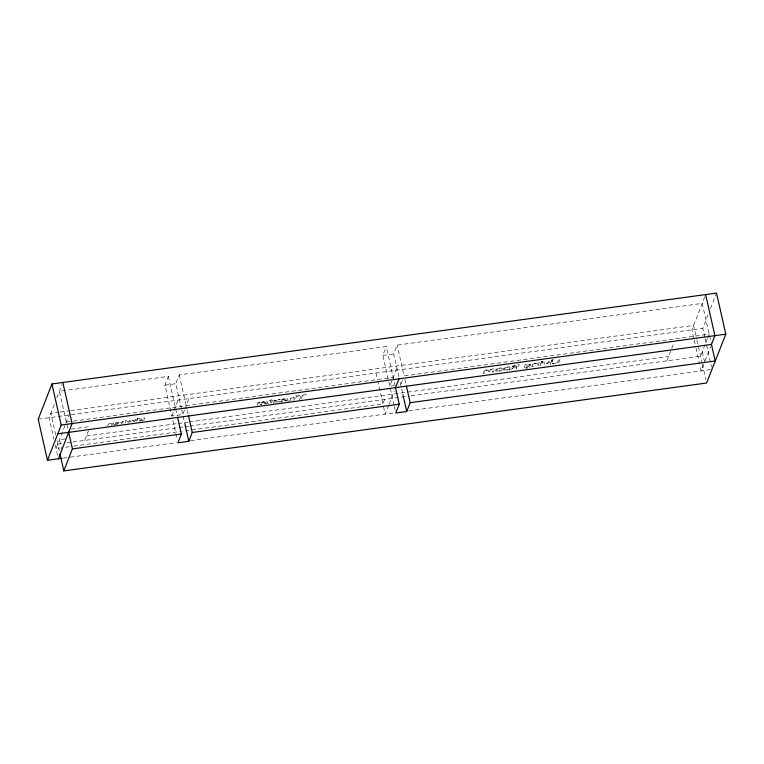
<?xml version="1.0" encoding="UTF-8"?>
<svg xmlns="http://www.w3.org/2000/svg" width="764" height="764" viewBox="0 0 764 764"><rect width="100%" height="100%" fill="white"/><g stroke="black" fill="none" stroke-linecap="round" stroke-linejoin="round"><path stroke-width="0.57" stroke-dasharray="3.82 2.86" d="M54.244 404.5L49.097 417.717L53.986 439.396M56.822 397.901L61.97 384.684M69.782 413.286L56.049 448.516L59.592 448.029M84.689 440.427L89.283 428.642M107.543 426.169L108.307 424.297L109.682 423.466L113.464 422.95L112.805 424.65M111.42 425.634L112.155 423.743L111.429 423.628A1.862 0.668 -12.7 0 0 110.293 423.714L109.166 424.574M113.721 425.176L114.695 424.784M121.075 424.316L122.765 422.014A1.862 0.668 -12.7 0 1 123.902 421.929L124.627 422.034L123.892 423.934M125.296 422.903L126.327 420.257L125.267 420.401L124.771 421.68L122.154 421.757L120.655 422.817M135.982 421.48L136.651 419.789L137.701 419.637L137.042 421.336M142.305 421.413L142.429 419.904L139.678 421.403M143.747 420.42L144.73 417.879L143.622 418.032L143.011 419.589L138.838 418.682L141.712 419.722L139.077 421.145M184.477 410.106L182.758 414.508L171.862 415.998L164.909 385.199L168.347 376.394L66.43 390.328M181.469 408.807L175.806 383.709L179.244 374.904L386.25 346.598L395.513 387.663M171.862 415.998L173.581 411.595M174.011 410.497L178.738 398.378M184.907 409.007L189.634 396.888M257.42 405.397L258.318 403.096C254.966 403.488 255.453 401.998 258.49 402.638L260.027 401.979L258.767 405.207M267.495 403.994L268.183 403.497M273.292 403.22L274.916 400.24L280.245 399.276C270.084 402.829 275.823 398.655 280.025 401.415A2.827 1.012 -12.7 0 1 279.376 402.065M274.629 403.039L276.281 402.867M293.662 400.441L294.608 398.025L293.672 397.882A2.378 0.85 -12.7 0 0 292.22 397.996L290.998 398.665L290.062 400.928L288.716 401.119L290.196 398.225L294.789 397.567L295.42 395.933L296.766 395.742L295.009 400.25M299.564 399.629L301.045 395.828L297.463 396.315L297.664 395.809L306.24 394.635L302.468 395.637L300.978 399.438M394.071 405.283L382.812 355.403L386.25 346.598M398.856 376.728L393.708 353.913L397.137 345.108L702.202 303.394L711.217 343.313M384.617 399.419L382.898 403.822L182.3 431.249M396.631 368.582L389.764 386.202L394.119 385.61M388.647 405.283L385.218 414.088L377.75 381.007M389.077 404.175L394.234 390.967M402.38 380.31L400.661 384.712L398.483 385.008M666.896 360.818L673.772 343.198M704.771 296.785L691.897 329.819L693.96 338.939M704.847 337.449L702.794 328.329L708.801 312.915M710.52 308.503L716.097 294.197M707.435 338.595L700.569 356.215L410.602 395.867M707.865 337.497L709.154 334.193L404.099 375.907L397.137 345.108M703.739 364.275L701.171 370.884L699.881 365.182M705.029 360.971L710.615 346.655M133.232 422.014L133.834 420.506L132.029 420.42L135.314 419.274L135.027 420.009L135.6 420.267L134.894 420.362L134.072 422.158M129.975 422.1C130.749 419.837 126.261 422.444 126.843 421.25C127.932 420.907 131.8 419.875 131.007 422.062M271.363 403L272.395 400.708L273.311 400.584L273.483 400.135L272.576 400.26L272.939 399.333L271.592 399.515L271.23 400.441L268.747 400.785L268.575 401.234L271.048 400.899L270.017 403.086M118.076 423.934C106.74 426.761 120.922 418.911 119.031 423.934M278.096 402.045L278.449 401.234L275.288 401.348L274.944 402.246L275.804 402.389M266.13 403.86C269.959 402.065 265.461 400.097 263.284 401.53C255.09 405.321 271.258 401.195 264.315 404.003M286.462 401.081C290.291 399.286 285.793 397.318 283.616 398.751C275.517 402.532 291.017 398.464 285.144 401.062M129.03 422.798L127.903 423.084M529.146 367.599L529.633 367.484M65.255 390.49L59.401 391.292L68.416 431.211M164.909 385.199L175.806 383.709M382.812 355.403L393.708 353.913M59.086 412.178L50.816 413.314L55.705 434.983M60.261 412.016L69.715 410.726M70.899 410.564L693.616 325.416L696.701 339.101M38.2 419.207L702.794 328.329M66.353 422.091L72.208 421.289M73.382 421.126L393.202 377.397M71.224 429.12L90.104 426.532M65.16 438.928L59.487 439.711L61.54 448.831M86.408 436.024L177.343 423.59M178.518 423.428L183.245 422.788M184.43 422.626L187.973 422.139M189.147 421.976L406.448 392.266M407.623 392.104L668.615 356.416M57.768 444.113L63.441 443.34M66.984 442.853L71.701 442.203M72.886 442.041L183.876 426.866M185.06 426.704L188.603 426.226M189.778 426.064L409.418 396.029M65.484 447.226L72.57 446.262M73.745 446.1L181.125 431.412M63.087 458.142L68.989 457.33M70.164 457.168L176.36 442.652M190.522 440.713L394.644 412.799M408.797 410.86L712.058 369.394M527.17 368.019C522.719 367.513 529.051 367.322 530.388 366.262C533.157 363.034 526.74 364.266 525.279 364.629L524.133 368.076L527.084 368.477M282.527 402.007L280.694 402.026L280.923 401.434L282.67 401.53M261.498 404.824L260.352 404.805L261.603 404.309M705.105 338.595L711.551 367.112M702.288 351.812L704.599 362.079M696.959 340.238L702.116 363.053M702.374 364.199L705.869 379.698M694.218 340.085L695.756 346.932M696.014 348.069L699.623 364.036M404.863 379.326L406.41 386.173M400.145 382.43L401.415 388.064M401.673 389.182L402.676 393.651M394.319 406.391L395.313 410.793M375.945 373.023L377.492 379.87M179.244 374.904L186.97 409.122M187.228 410.268L188.517 415.969M181.727 409.943L184.525 422.33M168.347 376.394L177.363 416.313M172.874 420.467L177.162 439.443M56.994 440.694L59.563 452.097M55.275 445.097L58.112 457.646M513.733 366.328L514.382 366.968L517.056 366.71L517.667 365.125L513.733 366.328M512.31 366.481L513.981 367.417L509.578 369.747L516.875 367.169L516.225 368.84L517.6 368.649L519.234 364.457L514.439 365.211L512.31 366.481M529.891 364.982L528.803 366.453L525.689 366.739L526.367 365.011L529.891 364.982M496.695 370.024C496.667 372.211 501.938 370.464 500.735 368.611A1.834 0.659 -12.7 0 0 499.751 368.477L498.796 368.611A1.814 0.649 -12.7 0 0 497.603 369.041L496.695 370.024M504.431 368.964C504.402 371.151 509.674 369.413 508.48 367.551A1.834 0.659 -12.7 0 0 507.487 367.427L506.532 367.551A1.814 0.649 -12.7 0 0 505.338 367.981L504.431 368.964M502.378 368.888C501.986 372.316 492.026 372.307 496.772 368.85A3.171 1.136 -12.7 0 1 498.701 368.2L500.191 368A3.209 1.146 -12.7 0 1 501.805 368.162L502.378 368.888M510.113 367.837C509.722 371.256 499.761 371.247 504.507 367.79A3.171 1.136 -12.7 0 1 506.436 367.14L507.926 366.94A3.209 1.146 -12.7 0 1 509.55 367.102L510.113 367.837M136.909 418.93L138.112 418.767L136.909 418.93M484.07 371.275L483.259 373.348L484.567 373.166C483.727 369.833 491.109 368.869 487.671 372.736L488.979 372.565L489.886 370.339L491.347 369.661L493 369.795L492.083 372.135L493.391 371.953L494.614 368.821L486.315 369.881L484.07 371.275M532.67 364.657L531.868 366.701L533.176 366.519L534.084 364.313L535.268 363.664A2.311 0.821 -12.7 0 1 536.681 363.559L537.589 363.693L536.672 366.042L537.98 365.861L539.203 362.719L534.523 363.349L532.67 364.657M541.456 361.391L541.237 361.945L542.946 361.191L541.456 361.391M541.122 362.461L539.9 365.603L541.208 365.421L542.43 362.279L541.122 362.461M551.474 361.038L550.252 364.18L551.56 364.008L552.783 360.866L551.474 361.038M551.809 359.978L551.589 360.532L553.298 359.777L551.809 359.978M552.764 363.368L552.573 363.865L558.57 363.043L560.203 358.86L558.828 359.042L557.386 362.738L552.764 363.368M115.393 423.342C120.664 423.896 118.028 421.566 115.393 423.342M262.491 402.466L262.214 402.867C269.988 402.676 265.118 400.46 262.491 402.466M282.823 399.687L282.546 400.088C290.33 399.897 285.459 397.681 282.823 399.687M549.049 361.372L545.974 364.084L544.808 361.955L543.452 362.136L545.152 364.877L546.327 364.714L550.462 361.181L549.049 361.372"/><path stroke-width="1.15" d="M60.079 454.379L63.813 470.911L706.614 383.012L725.8 334.154L716.527 293.089L51.942 383.967L38.2 419.207L47.473 460.272L61.903 458.295M47.473 460.272L61.206 425.042L51.942 383.967M58.37 458.782L72.102 423.552L62.829 382.477M63.813 470.911L72.399 448.888L68.665 432.357M177.62 417.459L181.355 433.99L177.917 442.795L188.813 441.305L192.242 432.5L188.517 415.969M398.951 378.849L395.513 387.663L399.247 404.194L395.819 412.999L406.706 411.509L410.144 402.704L406.41 386.173M410.144 402.704L715.199 360.99L711.475 344.459L714.903 335.644L705.63 294.579M61.206 425.042L725.8 334.154M57.777 433.847L711.475 344.459M72.399 448.888L181.355 433.99M192.242 432.5L399.247 404.194M402.924 394.759L406.706 411.509M184.773 423.447L188.813 441.305"/></g></svg>
